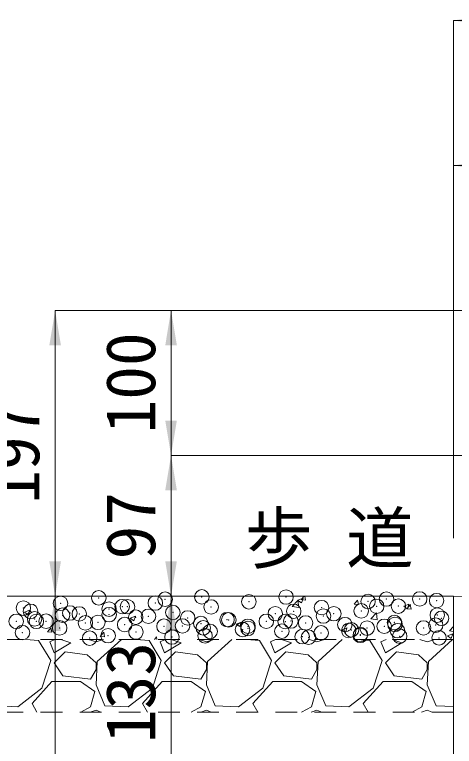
# Model space of a CAD drawing. Units: millimetres at full size, sheet at 1:20. Extents: x 0 to 8400, y 0 to 13400.
# Drawn here: x 4783 to 5086, y 3816 to 4321 of the extents above; entities that cross this region are included whole.
import ezdxf
from ezdxf.enums import TextEntityAlignment as Align

# ---------------------------------------------------------------- set-up
doc = ezdxf.new("R2010")
doc.units = ezdxf.units.MM
doc.header["$LTSCALE"] = 20
doc.header["$PDMODE"] = 32
doc.header["$PDSIZE"] = 10
doc.linetypes.add('USER1', pattern=[1.35, 0.75, -0.6])
for name, color, linetype, lineweight in [('ハッチング_基礎', 150, 'Continuous', 5), ('ハッチング_舗装', 7, 'Continuous', 20), ('寸法線', 7, 'Continuous', 13), ('本体', 2, 'Continuous', 20), ('舗装・基礎', 3, 'USER1', 9)]:
    doc.layers.add(name, color=color, linetype=linetype, lineweight=lineweight)
doc.layers.add('文字', color=7, linetype='Continuous')
doc.styles.add('ＭＳ ゴシック', font='')
doc.styles.get('ＭＳ ゴシック').set_extended_font_data('MS Gothic')

# ---------------------------------------------------------------- blocks, each defined once
blk = doc.blocks.new('filled_arrow')
at = {"color": 0, "linetype": 'Continuous', "lineweight": -2}
blk.add_solid([(7.5, 1.25), (0, 0), (7.5, -1.25)], dxfattribs=at)

msp = doc.modelspace()

# ---------------------------------------------------------------- linework, layer by layer
at = {"layer": 'ハッチング_基礎'}
for p, q in [((4799.3, 3889.32), (4790.35, 3890.07)), ((4807.68, 3875.6), (4799.3, 3889.32)), ((4810.44, 3890.07), (4806.92, 3888.56)), ((4806.92, 3888.56), (4809.97, 3880.94)), ((4809.97, 3880.94), (4821.4, 3887.8)), ((4821.4, 3887.8), (4814.59, 3890.07)), ((4833.8, 3890.07), (4838.92, 3888.56)), ((4838.92, 3888.56), (4844.05, 3890.07)), ((4856.36, 3890.07), (4839.69, 3874.84)), ((4875.5, 3889.32), (4866.55, 3890.07)), ((4883.88, 3875.6), (4875.5, 3889.32)), ((4886.64, 3890.07), (4883.12, 3888.56)), ((4883.12, 3888.56), (4886.17, 3880.94)), ((4886.17, 3880.94), (4897.6, 3887.8)), ((4897.6, 3887.8), (4890.79, 3890.07)), ((4910, 3890.07), (4915.12, 3888.56)), ((4915.12, 3888.56), (4920.25, 3890.07)), ((4932.56, 3890.07), (4915.89, 3874.84)), ((4951.7, 3889.32), (4942.75, 3890.07)), ((4960.08, 3875.6), (4951.7, 3889.32)), ((4962.84, 3890.07), (4959.32, 3888.56)), ((4959.32, 3888.56), (4962.37, 3880.94)), ((4962.37, 3880.94), (4973.8, 3887.8)), ((4973.8, 3887.8), (4966.99, 3890.07)), ((4986.2, 3890.07), (4991.32, 3888.56)), ((4991.32, 3888.56), (4996.45, 3890.07)), ((5008.76, 3890.07), (4992.09, 3874.84)), ((5027.9, 3889.32), (5018.95, 3890.07)), ((5036.28, 3875.6), (5027.9, 3889.32)), ((5039.04, 3890.07), (5035.52, 3888.56)), ((5035.52, 3888.56), (5038.57, 3880.94)), ((5038.57, 3880.94), (5050, 3887.8)), ((5050, 3887.8), (5043.19, 3890.07)), ((5062.4, 3890.07), (5067.52, 3888.56)), ((5067.52, 3888.56), (5072.65, 3890.07)), ((5084.96, 3890.07), (5068.29, 3874.84)), ((4817.59, 3881.7), (4809.97, 3874.08)), ((4832.83, 3879.41), (4817.59, 3881.7)), ((4893.79, 3881.7), (4886.17, 3874.08)), ((4909.03, 3879.41), (4893.79, 3881.7)), ((4969.99, 3881.7), (4962.37, 3874.08)), ((4985.23, 3879.41), (4969.99, 3881.7)), ((5046.19, 3881.7), (5038.57, 3874.08)), ((5061.43, 3879.41), (5046.19, 3881.7)), ((4838.92, 3874.08), (4832.83, 3879.41)), ((4915.12, 3874.08), (4909.03, 3879.41)), ((4991.32, 3874.08), (4985.23, 3879.41)), ((5067.52, 3874.08), (5061.43, 3879.41)), ((4801.59, 3856.55), (4807.68, 3875.6)), ((4809.97, 3874.08), (4816.06, 3864.94)), ((4839.69, 3874.84), (4838.92, 3858.84)), ((4838.92, 3869.51), (4838.92, 3874.08)), ((4877.79, 3856.55), (4883.88, 3875.6)), ((4886.17, 3874.08), (4892.26, 3864.94)), ((4915.89, 3874.84), (4915.12, 3858.84)), ((4915.12, 3869.51), (4915.12, 3874.08)), ((4953.99, 3856.55), (4960.08, 3875.6)), ((4962.37, 3874.08), (4968.46, 3864.94)), ((4992.09, 3874.84), (4991.32, 3858.84)), ((4991.32, 3869.51), (4991.32, 3874.08)), ((5030.19, 3856.55), (5036.28, 3875.6)), ((5038.57, 3874.08), (5044.66, 3864.94)), ((5068.29, 3874.84), (5067.52, 3858.84)), ((5067.52, 3869.51), (5067.52, 3874.08)), ((4835.11, 3862.65), (4838.92, 3869.51)), ((4911.31, 3862.65), (4915.12, 3869.51)), ((4987.51, 3862.65), (4991.32, 3869.51)), ((5063.71, 3862.65), (5067.52, 3869.51)), ((4794.73, 3845.89), (4808.44, 3861.13)), ((4808.44, 3861.13), (4828.26, 3861.13)), ((4816.06, 3864.94), (4835.11, 3862.65)), ((4828.26, 3861.13), (4838.16, 3854.27)), ((4870.93, 3845.89), (4884.64, 3861.13)), ((4884.64, 3861.13), (4904.46, 3861.13)), ((4892.26, 3864.94), (4911.31, 3862.65)), ((4904.46, 3861.13), (4914.36, 3854.27)), ((4947.13, 3845.89), (4960.84, 3861.13)), ((4960.84, 3861.13), (4980.66, 3861.13)), ((4968.46, 3864.94), (4987.51, 3862.65)), ((4980.66, 3861.13), (4990.56, 3854.27)), ((5023.33, 3845.89), (5037.04, 3861.13)), ((5037.04, 3861.13), (5056.86, 3861.13)), ((5044.66, 3864.94), (5063.71, 3862.65)), ((5056.86, 3861.13), (5066.76, 3854.27)), ((4784.82, 3843.6), (4801.59, 3856.55)), ((4838.92, 3858.84), (4845.02, 3844.36)), ((4861.02, 3843.6), (4877.79, 3856.55)), ((4915.12, 3858.84), (4921.22, 3844.36)), ((4937.22, 3843.6), (4953.99, 3856.55)), ((4991.32, 3858.84), (4997.42, 3844.36)), ((5013.42, 3843.6), (5030.19, 3856.55)), ((5067.52, 3858.84), (5073.62, 3844.36)), ((4838.16, 3854.27), (4835.11, 3843.6)), ((4914.36, 3854.27), (4911.31, 3843.6)), ((4990.56, 3854.27), (4987.51, 3843.6)), ((5066.76, 3854.27), (5063.71, 3843.6)), ((4798.12, 3840.07), (4794.73, 3845.89)), ((4874.32, 3840.07), (4870.93, 3845.89)), ((4950.52, 3840.07), (4947.13, 3845.89)), ((5026.72, 3840.07), (5023.33, 3845.89)), ((4768.82, 3844.36), (4784.82, 3843.6)), ((4835.11, 3843.6), (4828.37, 3840.07)), ((4834.93, 3840.07), (4838.92, 3841.31)), ((4838.92, 3841.31), (4842.25, 3840.07)), ((4845.02, 3844.36), (4861.02, 3843.6)), ((4911.31, 3843.6), (4904.57, 3840.07)), ((4911.13, 3840.07), (4915.12, 3841.31)), ((4915.12, 3841.31), (4918.45, 3840.07)), ((4921.22, 3844.36), (4937.22, 3843.6)), ((4987.51, 3843.6), (4980.77, 3840.07)), ((4987.33, 3840.07), (4991.32, 3841.31)), ((4991.32, 3841.31), (4994.65, 3840.07)), ((4997.42, 3844.36), (5013.42, 3843.6)), ((5063.71, 3843.6), (5056.97, 3840.07)), ((5063.53, 3840.07), (5067.52, 3841.31)), ((5067.52, 3841.31), (5070.85, 3840.07)), ((5073.62, 3844.36), (5085.69, 3843.79))]:
    msp.add_line(p, q, dxfattribs=at)
at = {"layer": 'ハッチング_舗装'}
for p, q in [((4906.82, 3920.07), (4907.71, 3919.46)), ((4907.71, 3919.46), (4907.92, 3920.07)), ((4974.3, 3912.85), (4978.26, 3916.98)), ((4978.19, 3917.1), (4980.72, 3915.39)), ((4978.22, 3917.15), (4981.77, 3918.52)), ((4978.81, 3912.15), (4978.25, 3916.98)), ((4980.5, 3917.6), (4982.57, 3920.07)), ((4980.5, 3917.6), (4983.54, 3917.33)), ((4980.72, 3915.39), (4981.75, 3918.46)), ((4983.48, 3917.32), (4982.98, 3920.07)), ((5016.94, 3914.41), (5019.39, 3917.33)), ((5019.92, 3914.13), (5019.33, 3917.32)), ((4974.29, 3912.87), (4978.81, 3912.17)), ((5016.94, 3914.41), (5019.97, 3914.14)), ((5051.2, 3913.03), (5053.72, 3911.33)), ((5051.22, 3913.08), (5054.78, 3914.45)), ((5053.38, 3911.22), (5055.82, 3914.14)), ((5053.73, 3911.33), (5054.76, 3914.4)), ((5056.36, 3910.95), (5055.77, 3914.13)), ((4789.5, 3908.85), (4792.02, 3907.15)), ((4789.52, 3908.9), (4793.08, 3910.27)), ((4792.02, 3907.15), (4793.06, 3910.22)), ((5028.52, 3904.44), (5032.47, 3908.57)), ((5033.02, 3903.74), (5032.46, 3908.57)), ((5053.37, 3911.22), (5056.41, 3910.96)), ((4862.5, 3904.78), (4865.03, 3903.08)), ((4862.53, 3904.84), (4866.08, 3906.2)), ((4865.03, 3903.08), (4866.06, 3906.15)), ((4935.53, 3900.77), (4939.09, 3902.13)), ((4938.04, 3899.01), (4939.07, 3902.08)), ((5028.51, 3904.46), (5033.03, 3903.76)), ((4805.37, 3895.33), (4807.81, 3898.25)), ((4808.35, 3895.05), (4807.76, 3898.23)), ((4935.51, 3900.71), (4938.04, 3899.01)), ((5008.51, 3896.65), (5011.04, 3894.94)), ((5008.54, 3896.7), (5012.1, 3898.06)), ((5011.04, 3894.94), (5012.07, 3898.01)), ((5082.73, 3896.04), (5085.69, 3899.11)), ((4805.36, 3895.33), (4808.4, 3895.06)), ((4841.8, 3892.14), (4844.25, 3895.06)), ((4841.8, 3892.14), (4844.84, 3891.87)), ((4844.78, 3891.86), (4844.2, 3895.05)), ((4879.17, 3890.07), (4880.69, 3891.87)), ((4880.96, 3890.07), (4880.63, 3891.86)), ((5081.52, 3892.58), (5084.05, 3890.87)), ((5081.54, 3892.63), (5085.1, 3894)), ((5082.72, 3896.05), (5085.69, 3895.59)), ((5084.05, 3890.87), (5085.08, 3893.94))]:
    msp.add_line(p, q, dxfattribs=at)
for p in [(4840.8, 3918.81), (4886.59, 3917.87), (4911.91, 3919.48), (4970.05, 3919.37), (5039.34, 3917.98), (5062.25, 3918.07), (5073.94, 3916.91), (4788.75, 3911.75), (4814.41, 3915.01), (4856.96, 3912.78), (4860.58, 3912.73), (4879.82, 3915.26), (4918.31, 3912.54), (4944.39, 3916.12), (4994.54, 3912.09), (5026.62, 3916.31), (5032.62, 3912.99), (5047.56, 3913.1), (4793.71, 3909.53), (4815.78, 3906.83), (4820.83, 3908.38), (4827.34, 3907.7), (4847.87, 3911.05), (4847.95, 3907.23), (4891.92, 3908.73), (4962.58, 3907.88), (4975.3, 3909.55), (4995.82, 3906.27), (5003, 3907.9), (5021.9, 3909.84), (5074.42, 3906.92), (4783.83, 3902.62), (4796.54, 3904.3), (4797.71, 3902.61), (4804.42, 3902.7), (4831.54, 3901.56), (4840.18, 3901.9), (4866.26, 3905.48), (4875.06, 3906.09), (4902.18, 3904.94), (4929.3, 3903.8), (4930.5, 3903.65), (4956.42, 3902.65), (4969.43, 3902.46), (4973.37, 3902.82), (4983.54, 3901.51), (5044.79, 3901.83), (5077.3, 3904.7), (4813.8, 3898.09), (4858.66, 3900.41), (4885.77, 3899.26), (4898.54, 3899.45), (4911.26, 3901.12), (4912.89, 3898.12), (4940.01, 3896.97), (4943.74, 3897.73), (4943.77, 3899.21), (5010.65, 3900.36), (5013.26, 3896.27), (5015.17, 3896.75), (5025.97, 3897.95), (5037.77, 3899.21), (5045.21, 3900.48), (5046.94, 3896.19), (5064.89, 3898.07), (5073.33, 3899.99), (4788.14, 3894.84), (4847.22, 3892.69), (4866.46, 3895.22), (4891.3, 3891.82), (4914.12, 3892.64), (4917.69, 3895.63), (4967.13, 3895.83), (4981.17, 3892.05), (4985.54, 3891.66), (4994.25, 3894.68), (5021.28, 3892.93), (5021.37, 3893.54), (5048.48, 3892.39), (5075.6, 3891.24), (4834.5, 3891.02)]:
    msp.add_point(p, dxfattribs=at)
at = {"layer": '寸法線'}
for p, q in [((5625.69, 4317.07), (5085.69, 4317.07)), ((5085.69, 3960.07), (5085.69, 4317.07)), ((5085.69, 4217.07), (5255.69, 4217.07)), ((5085.69, 3960.07), (5085.69, 4217.07)), ((4810.68, 3920.07), (4810.68, 4117.07)), ((5225.69, 4117.07), (4810.68, 4117.07)), ((4890.68, 4017.07), (4890.68, 4117.07)), ((5225.69, 4117.07), (4890.68, 4117.07)), ((4890.68, 3920.07), (4890.68, 4017.07)), ((5220.69, 4017.07), (4890.68, 4017.07)), ((5220.69, 4017.07), (4890.68, 4017.07)), ((5045.69, 3920.07), (4810.68, 3920.07)), ((4810.68, 3920.07), (4810.68, 2337.07)), ((5045.69, 3920.07), (4810.68, 3920.07)), ((5045.69, 3920.07), (4890.68, 3920.07)), ((4890.68, 3787.07), (4890.68, 3920.07)), ((5045.69, 3920.07), (4890.68, 3920.07))]:
    msp.add_line(p, q, dxfattribs=at)
at = {"layer": '本体'}
for q in [(5085.69, 3787.07), (5248.91, 3917.19)]:
    msp.add_line((5085.69, 3920.07), q, dxfattribs=at)
at = {"layer": '舗装・基礎', "linetype": 'Continuous', "lineweight": 20}
msp.add_line((5085.69, 3920.07), (4685.69, 3920.07), dxfattribs=at)
at = {"layer": '舗装・基礎'}
for p, q in [((5085.69, 3890.07), (4685.69, 3890.07)), ((5085.69, 3840.07), (4685.69, 3840.07))]:
    msp.add_line(p, q, dxfattribs=at)

# ---------------------------------------------------------------- block references
at = {"layer": '寸法線', "xscale": 3.2, "yscale": 3.2}
for p in [(5085.69, 4317.07), (5085.69, 4217.07)]:
    msp.add_blockref('filled_arrow', p, dxfattribs=at)
for p, rotation in [((4810.68, 4117.07), 270), ((4890.68, 4117.07), 270), ((4890.68, 4017.07), 90), ((4890.68, 4017.07), 270), ((4810.68, 3920.07), 90), ((4890.68, 3920.07), 90), ((4810.68, 3920.07), 270), ((4890.68, 3920.07), 270)]:
    msp.add_blockref('filled_arrow', p, dxfattribs=dict(at, rotation=rotation))

# ---------------------------------------------------------------- texts
at = {"layer": '寸法線', "style": 'ＭＳ ゴシック'}
for s, p in [('100', (4862.68, 4067.07)), ('197', (4782.68, 4018.57)), ('97', (4862.68, 3968.57)), ('133', (4862.68, 3853.57))]:
    msp.add_text(s, height=34.18, rotation=90, dxfattribs=at).set_placement(p, align=Align.MIDDLE_CENTER)
at = {"layer": '文字', "style": 'ＭＳ ゴシック'}
msp.add_text('歩 道', height=34.18, dxfattribs=at).set_placement((4999.9, 3960.07), align=Align.MIDDLE_CENTER)

doc.saveas('drawing.dxf')
